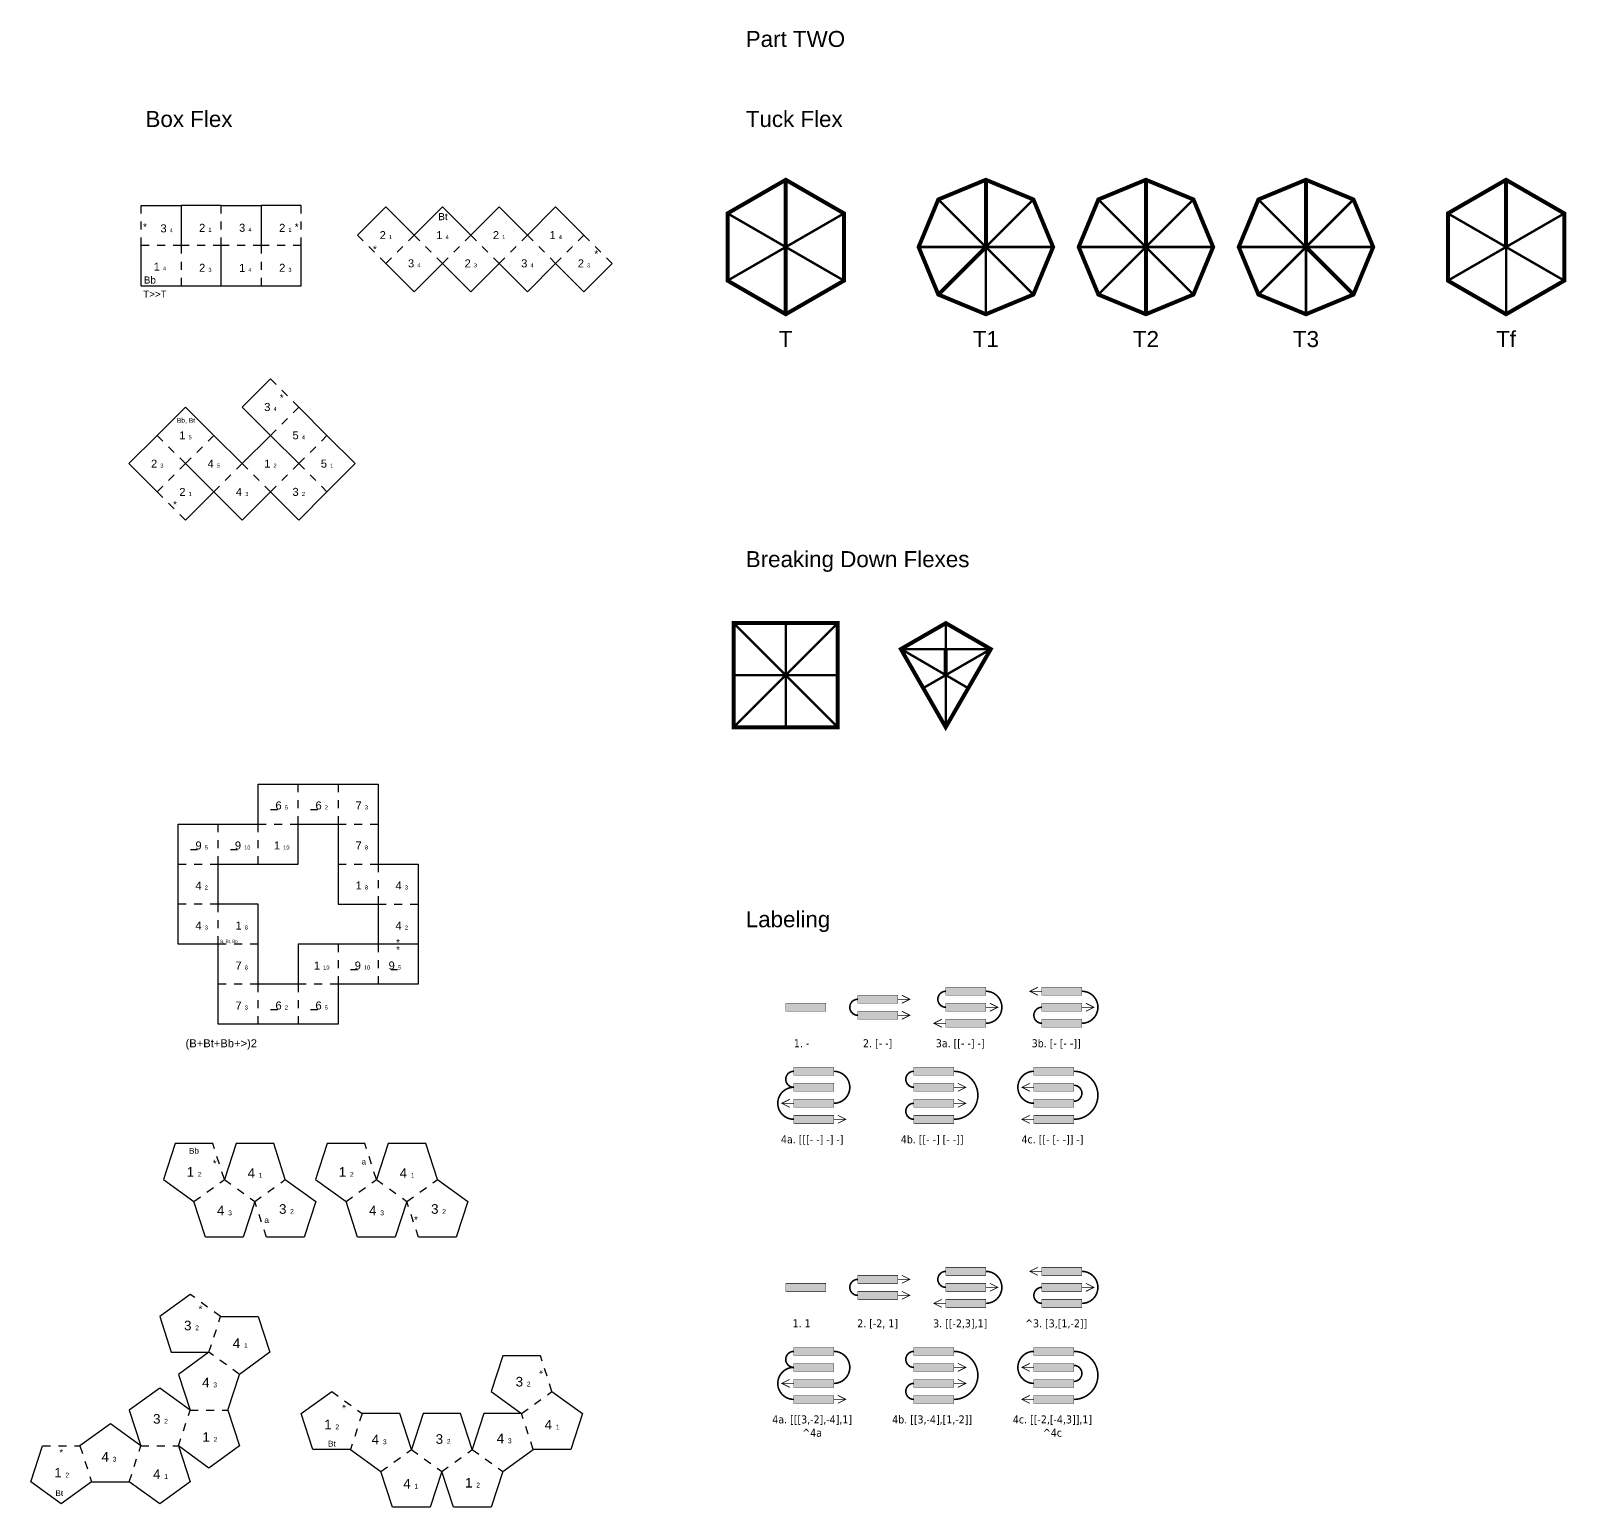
# Model space of a CAD drawing. Header units: inches. Extents: x 43.6 to 136.6, y -34.8 to 9.
# Drawn here: x 66.57 to 85.75, y -9.75 to 8.7 of the extents above; entities that cross this region are included whole.
import ezdxf
from ezdxf.enums import TextEntityAlignment as Align

# ---------------------------------------------------------------- set-up
doc = ezdxf.new("R2010")
doc.units = ezdxf.units.IN
doc.header["$LTSCALE"] = 0.15
doc.header["$MEASUREMENT"] = 0
doc.linetypes.add('DASHED', pattern=[0.75, 0.5, -0.25])
for name, color, linetype in [('cut', 7, 'Continuous'), ('cut-thick', 7, 'Continuous'), ('face-1', 151, 'Continuous'), ('face-2', 91, 'Continuous'), ('face-3', 11, 'Continuous'), ('face-4', 191, 'Continuous'), ('face-5', 51, 'Continuous'), ('fold', 252, 'DASHED'), ('numbers', 7, 'Continuous'), ('star', 7, 'Continuous'), ('z-leaf', 14, 'Continuous'), ('z-pats', 251, 'Continuous')]:
    doc.layers.add(name, color=color, linetype=linetype)
doc.styles.add('Arial', font='ARIAL.TTF')
doc.styles.add('labels', font='')
doc.styles.get('labels').set_extended_font_data('Tahoma')

msp = doc.modelspace()

# ---------------------------------------------------------------- linework, layer by layer
for p, q in [((69.563384, -1.029964), (69.647277, -1.029964)), ((70.063384, -1.029964), (70.147277, -1.029964)), ((68.563384, -1.529964), (68.647277, -1.529964)), ((69.063384, -1.529964), (69.147277, -1.529964)), ((70.563384, -3.029964), (70.647277, -3.029964)), ((71.063384, -3.029964), (71.147277, -3.029964)), ((69.563384, -3.529964), (69.647277, -3.529964)), ((70.063384, -3.529964), (70.147277, -3.529964))]:
    msp.add_line(p, q)
at = {"color": 12, "const_width": 0.05}
for points in [[(76, 6.84), (76, 5.16)], [(78.5, 6.84), (78.5, 6), (77.90603, 5.40603)], [(80.5, 6.84), (80.5, 5.16)], [(82.5, 6.84), (82.5, 6), (83.09397, 5.40603)], [(85, 6.84), (85, 6)]]:
    msp.add_lwpolyline(points, dxfattribs=at)
at = {"const_width": 0.005}
for points in [[(78, -3.25), (78, -3.35), (78.5, -3.35), (78.5, -3.25)], [(79.2, -3.25), (79.2, -3.35), (79.7, -3.35), (79.7, -3.25)], [(76, -3.45), (76, -3.55), (76.5, -3.55), (76.5, -3.45)], [(76.9, -3.35), (76.9, -3.45), (77.4, -3.45), (77.4, -3.35)], [(78, -3.45), (78, -3.55), (78.5, -3.55), (78.5, -3.45)], [(79.2, -3.45), (79.2, -3.55), (79.7, -3.55), (79.7, -3.45)], [(76.9, -3.55), (76.9, -3.65), (77.4, -3.65), (77.4, -3.55)], [(78, -3.65), (78, -3.75), (78.5, -3.75), (78.5, -3.65)], [(79.2, -3.65), (79.2, -3.75), (79.7, -3.75), (79.7, -3.65)], [(76.1, -4.25), (76.1, -4.35), (76.6, -4.35), (76.6, -4.25)], [(77.6, -4.25), (77.6, -4.35), (78.1, -4.35), (78.1, -4.25)], [(79.1, -4.25), (79.1, -4.35), (79.6, -4.35), (79.6, -4.25)], [(76.1, -4.45), (76.1, -4.55), (76.6, -4.55), (76.6, -4.45)], [(77.6, -4.45), (77.6, -4.55), (78.1, -4.55), (78.1, -4.45)], [(79.1, -4.45), (79.1, -4.55), (79.6, -4.55), (79.6, -4.45)], [(76.1, -4.65), (76.1, -4.75), (76.6, -4.75), (76.6, -4.65)], [(77.6, -4.65), (77.6, -4.75), (78.1, -4.75), (78.1, -4.65)], [(79.1, -4.65), (79.1, -4.75), (79.6, -4.75), (79.6, -4.65)], [(76.1, -4.85), (76.1, -4.95), (76.6, -4.95), (76.6, -4.85)], [(77.6, -4.85), (77.6, -4.95), (78.1, -4.95), (78.1, -4.85)], [(79.1, -4.85), (79.1, -4.95), (79.6, -4.95), (79.6, -4.85)], [(76.9, -6.85), (76.9, -6.95), (77.4, -6.95), (77.4, -6.85)], [(78, -6.75), (78, -6.85), (78.5, -6.85), (78.5, -6.75)], [(79.2, -6.75), (79.2, -6.85), (79.7, -6.85), (79.7, -6.75)], [(76, -6.95), (76, -7.05), (76.5, -7.05), (76.5, -6.95)], [(76.9, -7.05), (76.9, -7.15), (77.4, -7.15), (77.4, -7.05)], [(78, -6.95), (78, -7.05), (78.5, -7.05), (78.5, -6.95)], [(79.2, -6.95), (79.2, -7.05), (79.7, -7.05), (79.7, -6.95)], [(78, -7.15), (78, -7.25), (78.5, -7.25), (78.5, -7.15)], [(79.2, -7.15), (79.2, -7.25), (79.7, -7.25), (79.7, -7.15)], [(76.1, -7.75), (76.1, -7.85), (76.6, -7.85), (76.6, -7.75)], [(77.6, -7.75), (77.6, -7.85), (78.1, -7.85), (78.1, -7.75)], [(79.1, -7.75), (79.1, -7.85), (79.6, -7.85), (79.6, -7.75)], [(76.1, -7.95), (76.1, -8.05), (76.6, -8.05), (76.6, -7.95)], [(77.6, -7.95), (77.6, -8.05), (78.1, -8.05), (78.1, -7.95)], [(79.1, -7.95), (79.1, -8.05), (79.6, -8.05), (79.6, -7.95)], [(76.1, -8.15), (76.1, -8.25), (76.6, -8.25), (76.6, -8.15)], [(77.6, -8.15), (77.6, -8.25), (78.1, -8.25), (78.1, -8.15)], [(79.1, -8.15), (79.1, -8.25), (79.6, -8.25), (79.6, -8.15)], [(76.1, -8.35), (76.1, -8.45), (76.6, -8.45), (76.6, -8.35)], [(77.6, -8.35), (77.6, -8.45), (78.1, -8.45), (78.1, -8.35)], [(79.1, -8.35), (79.1, -8.45), (79.6, -8.45), (79.6, -8.35)]]:
    msp.add_lwpolyline(points, close=True, dxfattribs=at)
at = {"layer": 'cut'}
for p, q in [((67.944936, 6.516936), (68.444936, 6.516936)), ((68.444936, 6.516936), (68.444936, 6.016936)), ((68.944936, 6.516936), (68.444936, 6.516936)), ((68.944936, 6.516936), (69.444936, 6.516936)), ((69.444936, 6.516936), (69.444936, 6.016936)), ((69.944936, 6.516936), (69.444936, 6.516936)), ((71.003537, 6.502098), (70.649984, 6.148545)), ((71.357091, 6.148545), (71.003537, 6.502098)), ((71.357091, 6.148545), (71.710644, 6.502098)), ((71.710644, 6.502098), (72.064198, 6.148545)), ((72.064198, 6.148545), (72.417751, 6.502098)), ((72.417751, 6.502098), (72.771304, 6.148545)), ((72.771304, 6.148545), (73.124858, 6.502098)), ((73.124858, 6.502098), (73.478411, 6.148545)), ((67.944936, 5.516936), (67.944936, 6.016936)), ((68.944936, 5.516936), (68.944936, 6.016936)), ((69.944936, 5.516936), (69.944936, 6.016936)), ((71.003537, 5.794991), (71.357091, 5.441438)), ((71.357091, 5.441438), (71.710644, 5.794991)), ((71.710644, 5.794991), (72.064198, 5.441438)), ((72.064198, 5.441438), (72.417751, 5.794991)), ((72.417751, 5.794991), (72.771304, 5.441438)), ((72.771304, 5.441438), (73.124858, 5.794991)), ((73.124858, 5.794991), (73.478411, 5.441438)), ((73.478411, 5.441438), (73.831964, 5.794991)), ((67.944936, 5.516936), (68.444936, 5.516936)), ((68.444936, 5.516936), (68.944936, 5.516936)), ((68.944936, 5.516936), (69.444936, 5.516936)), ((69.444936, 5.516936), (69.944936, 5.516936)), ((69.207107, 4), (69.56066, 4.353553)), ((68.5, 4), (68.146447, 3.646447)), ((68.853553, 3.646447), (68.5, 4)), ((69.56066, 3.646447), (69.207107, 4)), ((70.267767, 3.646447), (69.914214, 4)), ((67.792893, 3.292893), (68.146447, 3.646447)), ((68.853553, 3.646447), (69.207107, 3.292893)), ((69.207107, 3.292893), (69.56066, 3.646447)), ((69.56066, 3.646447), (69.914214, 3.292893)), ((70.267767, 3.646447), (70.62132, 3.292893)), ((68.146447, 2.93934), (67.792893, 3.292893)), ((68.853553, 2.93934), (68.5, 3.292893)), ((70.62132, 3.292893), (70.267767, 2.93934)), ((68.5, 2.585786), (68.853553, 2.93934)), ((68.853553, 2.93934), (69.207107, 2.585786)), ((69.207107, 2.585786), (69.56066, 2.93934)), ((69.56066, 2.93934), (69.914214, 2.585786)), ((69.914214, 2.585786), (70.267767, 2.93934)), ((69.40668, -1.210672), (69.40668, -0.710672)), ((69.40668, -0.710672), (69.90668, -0.710672)), ((69.90668, -0.710672), (70.40668, -0.710672)), ((70.40668, -0.710672), (70.90668, -0.710672)), ((70.90668, -0.710672), (70.90668, -1.210672)), ((68.40668, -1.710672), (68.40668, -1.210672)), ((68.40668, -1.210672), (68.90668, -1.210672)), ((68.90668, -1.210672), (69.40668, -1.210672)), ((69.90668, -1.710672), (69.90668, -1.210672)), ((69.90668, -1.210672), (70.40668, -1.210672)), ((70.40668, -1.210672), (70.40668, -1.710672)), ((70.90668, -1.210672), (70.90668, -1.710672)), ((68.40668, -2.210672), (68.40668, -1.710672)), ((68.90668, -2.210672), (68.90668, -1.710672)), ((68.90668, -1.710672), (69.40668, -1.710672)), ((69.40668, -1.710672), (69.90668, -1.710672)), ((70.40668, -1.710672), (70.40668, -2.210672)), ((70.90668, -1.710672), (71.40668, -1.710672)), ((71.40668, -1.710672), (71.40668, -2.210672)), ((68.40668, -2.710672), (68.40668, -2.210672)), ((69.40668, -2.210672), (68.90668, -2.210672)), ((69.40668, -2.710672), (69.40668, -2.210672)), ((70.40668, -2.210672), (70.90668, -2.210672)), ((70.90668, -2.210672), (70.90668, -2.710672)), ((71.40668, -2.210672), (71.40668, -2.710672)), ((68.90668, -2.710672), (68.40668, -2.710672)), ((68.90668, -3.210672), (68.90668, -2.710672)), ((69.40668, -3.210672), (69.40668, -2.710672)), ((70.40668, -2.710672), (69.90668, -2.710672)), ((69.90668, -2.710672), (69.90668, -3.210672)), ((70.90668, -2.710672), (70.40668, -2.710672)), ((71.40668, -2.710672), (70.90668, -2.710672)), ((71.40668, -2.710672), (71.40668, -3.210672)), ((68.90668, -3.710672), (68.90668, -3.210672)), ((69.90668, -3.210672), (69.40668, -3.210672)), ((70.90668, -3.210672), (70.40668, -3.210672)), ((70.40668, -3.210672), (70.40668, -3.710672)), ((71.40668, -3.210672), (70.90668, -3.210672)), ((69.40668, -3.710672), (68.90668, -3.710672)), ((69.90668, -3.710672), (69.40668, -3.710672)), ((70.40668, -3.710672), (69.90668, -3.710672)), ((68.370338, -5.204057), (68.225029, -5.651271)), ((68.840566, -5.204057), (68.370338, -5.204057)), ((69.131183, -5.204057), (68.985874, -5.651271)), ((69.601411, -5.204057), (69.131183, -5.204057)), ((69.746719, -5.651271), (69.601411, -5.204057)), ((70.270338, -5.204057), (70.125029, -5.651271)), ((70.740566, -5.204057), (70.270338, -5.204057)), ((71.031183, -5.204057), (70.885874, -5.651271)), ((71.501411, -5.204057), (71.031183, -5.204057)), ((71.646719, -5.651271), (71.501411, -5.204057)), ((68.225029, -5.651271), (68.605452, -5.927664)), ((69.746719, -5.651271), (70.127142, -5.927664)), ((70.125029, -5.651271), (70.505452, -5.927664)), ((71.646719, -5.651271), (72.027142, -5.927664)), ((68.75076, -6.374878), (68.605452, -5.927664)), ((69.366297, -5.927664), (69.220988, -6.374878)), ((70.127142, -5.927664), (69.981834, -6.374878)), ((70.65076, -6.374878), (70.505452, -5.927664)), ((71.266297, -5.927664), (71.120988, -6.374878)), ((72.027142, -5.927664), (71.881834, -6.374878)), ((69.220988, -6.374878), (68.75076, -6.374878)), ((69.981834, -6.374878), (69.511605, -6.374878)), ((71.120988, -6.374878), (70.65076, -6.374878)), ((71.881834, -6.374878), (71.411605, -6.374878)), ((68.557635, -7.087307), (68.177212, -7.3637)), ((68.177212, -7.3637), (68.322521, -7.810914)), ((68.938057, -7.3637), (69.408285, -7.3637)), ((69.408285, -7.3637), (69.553594, -7.810914)), ((68.322521, -7.810914), (68.792749, -7.810914)), ((68.792749, -7.810914), (68.412326, -8.087307)), ((69.553594, -7.810914), (69.173171, -8.087307)), ((72.463352, -7.853862), (72.318044, -8.301077)), ((72.933581, -7.853863), (72.463352, -7.853862)), ((68.412326, -8.087307), (68.557635, -8.53452)), ((69.027863, -8.53452), (69.173171, -8.087307)), ((68.177212, -8.258127), (67.796789, -8.53452)), ((68.557635, -8.53452), (68.177212, -8.258127)), ((69.945702, -8.577469), (70.326126, -8.301076)), ((72.318044, -8.301077), (72.698466, -8.57747)), ((73.078889, -8.301076), (73.459311, -8.577469)), ((67.796789, -8.53452), (67.942098, -8.981734)), ((69.027863, -8.53452), (69.173171, -8.981734)), ((70.091011, -9.024683), (69.945702, -8.577469)), ((71.176776, -8.577469), (70.706548, -8.577469)), ((71.322085, -9.024683), (71.176776, -8.577469)), ((71.467393, -8.577469), (71.322085, -9.024683)), ((71.937621, -8.577469), (71.467393, -8.577469)), ((72.08293, -9.024683), (71.937621, -8.577469)), ((72.228238, -8.577469), (72.08293, -9.024683)), ((72.698466, -8.57747), (72.228238, -8.577469)), ((73.459311, -8.577469), (73.314003, -9.024683)), ((67.561675, -8.705341), (67.181253, -8.981734)), ((67.942098, -8.981734), (67.561675, -8.705341)), ((66.565716, -9.428948), (66.711025, -8.981734)), ((68.412326, -8.981734), (68.557635, -9.428948)), ((68.792749, -9.258127), (68.412326, -8.981734)), ((69.173171, -8.981734), (68.792749, -9.258127)), ((70.561239, -9.024683), (70.091011, -9.024683)), ((70.561239, -9.024683), (70.941661, -9.301076)), ((72.463353, -9.301076), (72.843774, -9.024683)), ((73.314003, -9.024683), (72.843774, -9.024683)), ((71.08697, -9.74829), (70.941661, -9.301076)), ((71.702507, -9.301076), (71.557199, -9.74829)), ((71.847816, -9.74829), (71.702507, -9.301076)), ((72.463353, -9.301076), (72.318043, -9.748289)), ((66.946139, -9.705341), (66.565716, -9.428948)), ((67.326561, -9.428948), (66.946139, -9.705341)), ((67.326561, -9.428948), (67.796789, -9.428948)), ((68.177212, -9.705341), (67.796789, -9.428948)), ((68.557635, -9.428948), (68.177212, -9.705341)), ((71.557199, -9.74829), (71.08697, -9.74829)), ((72.318043, -9.748289), (71.847816, -9.74829))]:
    msp.add_line(p, q, dxfattribs=at)
at = {"layer": 'cut-thick', "const_width": 0.05}
for points in [[(75.272539, 5.58), (75.272539, 6.42), (76, 6.84), (76.727462, 6.42), (76.727462, 5.58), (76, 5.16)], [(79.09397, 6.59397), (78.5, 6.84), (77.90603, 6.59397), (77.66, 6), (77.90603, 5.40603), (78.5, 5.16), (79.09397, 5.40603), (79.34, 6)], [(81.09397, 6.59397), (80.5, 6.84), (79.90603, 6.59397), (79.66, 6), (79.90603, 5.40603), (80.5, 5.16), (81.09397, 5.40603), (81.34, 6)], [(83.09397, 6.59397), (82.5, 6.84), (81.90603, 6.59397), (81.66, 6), (81.90603, 5.40603), (82.5, 5.16), (83.09397, 5.40603), (83.34, 6)], [(84.272539, 5.58), (84.272539, 6.42), (85, 6.84), (85.727462, 6.42), (85.727462, 5.58), (85, 5.16)], [(75.35, 1.3), (76.65, 1.3), (76.65, 0), (75.35, 0)], [(78, 1.3), (78.561756, 0.97567), (77.998169, 0), (77.438244, 0.97567)]]:
    msp.add_lwpolyline(points, close=True, dxfattribs=at)
msp.add_lwpolyline([(78, 0.97567), (77.999391, 0.650988)], dxfattribs=at)
at = {"layer": 'face-1'}
for points in [[(78, -3.3), (78, -3.25), (78.5, -3.3), (78.5, -3.25)], [(79.2, -3.25), (79.2, -3.3), (79.7, -3.25), (79.7, -3.3)], [(76, -3.5), (76, -3.45), (76.5, -3.5), (76.5, -3.45)], [(76.9, -3.4), (76.9, -3.35), (77.4, -3.4), (77.4, -3.35)], [(76.1, -4.3), (76.1, -4.25), (76.6, -4.3), (76.6, -4.25)], [(77.6, -4.3), (77.6, -4.25), (78.1, -4.3), (78.1, -4.25)], [(79.1, -4.3), (79.1, -4.25), (79.6, -4.3), (79.6, -4.25)]]:
    msp.add_solid(points, dxfattribs=at)
at = {"layer": 'face-2'}
for points in [[(76, -3.55), (76, -3.5), (76.5, -3.55), (76.5, -3.5)], [(76.9, -3.65), (76.9, -3.6), (77.4, -3.65), (77.4, -3.6)], [(78, -3.75), (78, -3.7), (78.5, -3.75), (78.5, -3.7)], [(79.2, -3.7), (79.2, -3.75), (79.7, -3.7), (79.7, -3.75)], [(76.1, -4.95), (76.1, -4.9), (76.6, -4.95), (76.6, -4.9)], [(77.6, -4.95), (77.6, -4.9), (78.1, -4.95), (78.1, -4.9)], [(79.1, -4.95), (79.1, -4.9), (79.6, -4.95), (79.6, -4.9)]]:
    msp.add_solid(points, dxfattribs=at)
at = {"layer": 'face-3'}
for points in [[(76.9, -3.45), (76.9, -3.4), (77.4, -3.45), (77.4, -3.4)], [(79.2, -3.3), (79.2, -3.35), (79.7, -3.3), (79.7, -3.35)], [(79.2, -3.45), (79.2, -3.5), (79.7, -3.45), (79.7, -3.5)], [(76.9, -3.6), (76.9, -3.55), (77.4, -3.6), (77.4, -3.55)], [(78, -3.55), (78, -3.5), (78.5, -3.55), (78.5, -3.5)], [(78, -3.7), (78, -3.65), (78.5, -3.7), (78.5, -3.65)], [(77.6, -4.55), (77.6, -4.5), (78.1, -4.55), (78.1, -4.5)], [(76.1, -4.75), (76.1, -4.7), (76.6, -4.75), (76.6, -4.7)], [(77.6, -4.7), (77.6, -4.65), (78.1, -4.7), (78.1, -4.65)], [(79.1, -4.75), (79.1, -4.7), (79.6, -4.75), (79.6, -4.7)], [(76.1, -4.9), (76.1, -4.85), (76.6, -4.9), (76.6, -4.85)], [(79.1, -4.9), (79.1, -4.85), (79.6, -4.9), (79.6, -4.85)]]:
    msp.add_solid(points, dxfattribs=at)
at = {"layer": 'face-4'}
for points in [[(78, -3.35), (78, -3.3), (78.5, -3.35), (78.5, -3.3)], [(78, -3.5), (78, -3.45), (78.5, -3.5), (78.5, -3.45)], [(79.2, -3.5), (79.2, -3.55), (79.7, -3.5), (79.7, -3.55)], [(79.2, -3.65), (79.2, -3.7), (79.7, -3.65), (79.7, -3.7)], [(77.6, -4.35), (77.6, -4.3), (78.1, -4.35), (78.1, -4.3)], [(79.1, -4.35), (79.1, -4.3), (79.6, -4.35), (79.6, -4.3)], [(76.1, -4.55), (76.1, -4.5), (76.6, -4.55), (76.6, -4.5)], [(77.6, -4.5), (77.6, -4.45), (78.1, -4.5), (78.1, -4.45)], [(79.1, -4.5), (79.1, -4.45), (79.6, -4.5), (79.6, -4.45)], [(76.1, -4.7), (76.1, -4.65), (76.6, -4.7), (76.6, -4.65)]]:
    msp.add_solid(points, dxfattribs=at)
at = {"layer": 'face-5'}
for points in [[(76.1, -4.35), (76.1, -4.3), (76.6, -4.35), (76.6, -4.3)], [(76.1, -4.5), (76.1, -4.45), (76.6, -4.5), (76.6, -4.45)], [(79.1, -4.55), (79.1, -4.5), (79.6, -4.55), (79.6, -4.5)], [(77.6, -4.75), (77.6, -4.7), (78.1, -4.75), (78.1, -4.7)], [(79.1, -4.7), (79.1, -4.65), (79.6, -4.7), (79.6, -4.65)], [(77.6, -4.9), (77.6, -4.85), (78.1, -4.9), (78.1, -4.85)]]:
    msp.add_solid(points, dxfattribs=at)
at = {"layer": 'fold'}
for p, q in [((67.944936, 6.016936), (67.944936, 6.516936)), ((68.944936, 6.016936), (68.944936, 6.516936)), ((69.944936, 6.016936), (69.944936, 6.516936)), ((70.649984, 6.148545), (71.003537, 5.794991)), ((71.003537, 5.794991), (71.357091, 6.148545)), ((71.710644, 5.794991), (71.357091, 6.148545)), ((72.064198, 6.148545), (71.710644, 5.794991)), ((72.417751, 5.794991), (72.064198, 6.148545)), ((72.771304, 6.148545), (72.417751, 5.794991)), ((73.124858, 5.794991), (72.771304, 6.148545)), ((73.478411, 6.148545), (73.124858, 5.794991)), ((73.831964, 5.794991), (73.478411, 6.148545)), ((68.444936, 6.016936), (67.944936, 6.016936)), ((68.444936, 6.016936), (68.444936, 5.516936)), ((68.944936, 6.016936), (68.444936, 6.016936)), ((69.444936, 6.016936), (68.944936, 6.016936)), ((69.444936, 6.016936), (69.444936, 5.516936)), ((69.944936, 6.016936), (69.444936, 6.016936)), ((69.56066, 4.353553), (69.914214, 4)), ((69.914214, 4), (69.56066, 3.646447)), ((68.146447, 3.646447), (68.5, 3.292893)), ((68.5, 3.292893), (68.853553, 3.646447)), ((69.914214, 3.292893), (70.267767, 3.646447)), ((68.5, 3.292893), (68.146447, 2.93934)), ((69.207107, 3.292893), (68.853553, 2.93934)), ((69.56066, 2.93934), (69.207107, 3.292893)), ((69.914214, 3.292893), (69.56066, 2.93934)), ((70.267767, 2.93934), (69.914214, 3.292893)), ((68.146447, 2.93934), (68.5, 2.585786)), ((69.90668, -1.210672), (69.90668, -0.710672)), ((70.40668, -0.710672), (70.40668, -1.210672)), ((68.90668, -1.710672), (68.90668, -1.210672)), ((69.40668, -1.710672), (69.40668, -1.210672)), ((69.40668, -1.210672), (69.90668, -1.210672)), ((70.40668, -1.210672), (70.90668, -1.210672)), ((68.40668, -1.710672), (68.90668, -1.710672)), ((70.40668, -1.710672), (70.90668, -1.710672)), ((70.90668, -1.710672), (70.90668, -2.210672)), ((68.90668, -2.210672), (68.40668, -2.210672)), ((68.90668, -2.710672), (68.90668, -2.210672)), ((70.90668, -2.210672), (71.40668, -2.210672)), ((69.40668, -2.710672), (68.90668, -2.710672)), ((70.40668, -2.710672), (70.40668, -3.210672)), ((70.90668, -2.710672), (70.90668, -3.210672)), ((69.40668, -3.210672), (68.90668, -3.210672)), ((69.40668, -3.710672), (69.40668, -3.210672)), ((70.40668, -3.210672), (69.90668, -3.210672)), ((69.90668, -3.210672), (69.90668, -3.710672)), ((68.985874, -5.651271), (68.840566, -5.204057)), ((70.885874, -5.651271), (70.740566, -5.204057)), ((68.605452, -5.927664), (68.985874, -5.651271)), ((68.985874, -5.651271), (69.366297, -5.927664)), ((69.366297, -5.927664), (69.746719, -5.651271)), ((70.505452, -5.927664), (70.885874, -5.651271)), ((70.885874, -5.651271), (71.266297, -5.927664)), ((71.266297, -5.927664), (71.646719, -5.651271)), ((69.511605, -6.374878), (69.366297, -5.927664)), ((71.411605, -6.374878), (71.266297, -5.927664)), ((68.938057, -7.3637), (68.557635, -7.087307)), ((68.792749, -7.810914), (68.938057, -7.3637)), ((69.173171, -8.087307), (68.792749, -7.810914)), ((73.078889, -8.301076), (72.933581, -7.853863)), ((70.326126, -8.301076), (70.706548, -8.577469)), ((72.698466, -8.57747), (73.078889, -8.301076)), ((68.412326, -8.981734), (68.557635, -8.53452)), ((68.557635, -8.53452), (69.027863, -8.53452)), ((70.706548, -8.577469), (70.561239, -9.024683)), ((72.843774, -9.024683), (72.698466, -8.57747)), ((66.711025, -8.981734), (67.181253, -8.981734)), ((67.181253, -8.981734), (67.326561, -9.428948)), ((67.796789, -9.428948), (67.942098, -8.981734)), ((67.942098, -8.981734), (68.412326, -8.981734)), ((70.941661, -9.301076), (71.322085, -9.024683)), ((71.322085, -9.024683), (71.702507, -9.301076)), ((71.702507, -9.301076), (72.08293, -9.024683)), ((72.08293, -9.024683), (72.463353, -9.301076))]:
    msp.add_line(p, q, dxfattribs=at)
at = {"layer": 'fold', "const_width": 0.03}
for points in [[(76, 6.84), (76, 5.16)], [(78.5, 6.84), (78.5, 5.16)], [(80.5, 6.84), (80.5, 5.16)], [(82.5, 6.84), (82.5, 5.16)], [(85, 6.84), (85, 5.16)], [(77.90603, 5.40603), (79.09397, 6.59397)], [(77.90603, 6.59397), (79.09397, 5.40603)], [(79.90603, 5.40603), (81.09397, 6.59397)], [(79.90603, 6.59397), (81.09397, 5.40603)], [(81.90603, 5.40603), (83.09397, 6.59397)], [(81.90603, 6.59397), (83.09397, 5.40603)], [(75.272539, 5.58), (76.727462, 6.42)], [(76.727462, 5.58), (75.272539, 6.42)], [(84.272539, 5.58), (85.727462, 6.42)], [(85.727462, 5.58), (84.272539, 6.42)], [(77.66, 6), (79.34, 6)], [(79.66, 6), (81.34, 6)], [(81.66, 6), (83.34, 6)], [(75.35, 1.3), (76.65, 0)], [(76.65, 1.3), (75.35, 0)], [(76, 1.3), (76, 0)], [(78, 1.3), (78, 0.97567)], [(77.438244, 0.97567), (78.561756, 0.97567)], [(78.27905, 0.488124), (77.438248, 0.977778)], [(77.719122, 0.489174), (78.561756, 0.97567)], [(75.35, 0.65), (76.65, 0.65)], [(77.999391, 0.650988), (78, 0.002679)]]:
    msp.add_lwpolyline(points, dxfattribs=at)
at = {"layer": 'z-leaf'}
for points in [[(76.9, -6.9), (76.9, -6.85), (77.4, -6.9), (77.4, -6.85)], [(76.9, -6.95), (76.9, -6.9), (77.4, -6.95), (77.4, -6.9)], [(78, -6.8), (78, -6.75), (78.5, -6.8), (78.5, -6.75)], [(78, -6.85), (78, -6.8), (78.5, -6.85), (78.5, -6.8)], [(79.2, -6.75), (79.2, -6.8), (79.7, -6.75), (79.7, -6.8)], [(79.2, -6.8), (79.2, -6.85), (79.7, -6.8), (79.7, -6.85)], [(76, -7), (76, -6.95), (76.5, -7), (76.5, -6.95)], [(76, -7.05), (76, -7), (76.5, -7.05), (76.5, -7)], [(76.9, -7.1), (76.9, -7.05), (77.4, -7.1), (77.4, -7.05)], [(78, -7), (78, -6.95), (78.5, -7), (78.5, -6.95)], [(78, -7.05), (78, -7), (78.5, -7.05), (78.5, -7)], [(79.2, -6.95), (79.2, -7), (79.7, -6.95), (79.7, -7)], [(79.2, -7), (79.2, -7.05), (79.7, -7), (79.7, -7.05)], [(76.9, -7.15), (76.9, -7.1), (77.4, -7.15), (77.4, -7.1)], [(78, -7.2), (78, -7.15), (78.5, -7.2), (78.5, -7.15)], [(78, -7.25), (78, -7.2), (78.5, -7.25), (78.5, -7.2)], [(79.2, -7.15), (79.2, -7.2), (79.7, -7.15), (79.7, -7.2)], [(79.2, -7.2), (79.2, -7.25), (79.7, -7.2), (79.7, -7.25)], [(76.1, -7.8), (76.1, -7.75), (76.6, -7.8), (76.6, -7.75)], [(76.1, -7.85), (76.1, -7.8), (76.6, -7.85), (76.6, -7.8)], [(77.6, -7.8), (77.6, -7.75), (78.1, -7.8), (78.1, -7.75)], [(77.6, -7.85), (77.6, -7.8), (78.1, -7.85), (78.1, -7.8)], [(79.1, -7.8), (79.1, -7.75), (79.6, -7.8), (79.6, -7.75)], [(79.1, -7.85), (79.1, -7.8), (79.6, -7.85), (79.6, -7.8)], [(76.1, -8), (76.1, -7.95), (76.6, -8), (76.6, -7.95)], [(76.1, -8.05), (76.1, -8), (76.6, -8.05), (76.6, -8)], [(77.6, -8), (77.6, -7.95), (78.1, -8), (78.1, -7.95)], [(77.6, -8.05), (77.6, -8), (78.1, -8.05), (78.1, -8)], [(79.1, -8), (79.1, -7.95), (79.6, -8), (79.6, -7.95)], [(79.1, -8.05), (79.1, -8), (79.6, -8.05), (79.6, -8)], [(76.1, -8.2), (76.1, -8.15), (76.6, -8.2), (76.6, -8.15)], [(76.1, -8.25), (76.1, -8.2), (76.6, -8.25), (76.6, -8.2)], [(77.6, -8.2), (77.6, -8.15), (78.1, -8.2), (78.1, -8.15)], [(77.6, -8.25), (77.6, -8.2), (78.1, -8.25), (78.1, -8.2)], [(79.1, -8.2), (79.1, -8.15), (79.6, -8.2), (79.6, -8.15)], [(79.1, -8.25), (79.1, -8.2), (79.6, -8.25), (79.6, -8.2)], [(76.1, -8.4), (76.1, -8.35), (76.6, -8.4), (76.6, -8.35)], [(76.1, -8.45), (76.1, -8.4), (76.6, -8.45), (76.6, -8.4)], [(77.6, -8.4), (77.6, -8.35), (78.1, -8.4), (78.1, -8.35)], [(77.6, -8.45), (77.6, -8.4), (78.1, -8.45), (78.1, -8.4)], [(79.1, -8.4), (79.1, -8.35), (79.6, -8.4), (79.6, -8.35)], [(79.1, -8.45), (79.1, -8.4), (79.6, -8.45), (79.6, -8.4)]]:
    msp.add_solid(points, dxfattribs=at)
at = {"layer": 'z-pats', "const_width": 0.01}
for points in [[(79.15, -3.25), (79.15, -3.25), (79.05, -3.3), (79.15, -3.35)], [(77.4, -3.4), (77.55, -3.4)], [(77.45, -3.35), (77.45, -3.35), (77.55, -3.4), (77.45, -3.45)], [(78.55, -3.45), (78.55, -3.45), (78.65, -3.5), (78.55, -3.55)], [(79.2, -3.3), (79.05, -3.3)], [(79.75, -3.45), (79.75, -3.45), (79.85, -3.5), (79.75, -3.55)], [(77.4, -3.6), (77.55, -3.6)], [(77.45, -3.55), (77.45, -3.55), (77.55, -3.6), (77.45, -3.65)], [(77.95, -3.65), (77.95, -3.65), (77.85, -3.7), (77.95, -3.75)], [(78.5, -3.5), (78.65, -3.5)], [(79.7, -3.5), (79.85, -3.5)], [(78, -3.7), (77.85, -3.7)], [(78.1, -4.5), (78.25, -4.5)], [(78.15, -4.45), (78.15, -4.45), (78.25, -4.5), (78.15, -4.55)], [(79.05, -4.45), (79.05, -4.45), (78.95, -4.5), (79.05, -4.55)], [(79.1, -4.5), (78.95, -4.5)], [(76.05, -4.65), (76.05, -4.65), (75.95, -4.7), (76.05, -4.75)], [(76.1, -4.7), (75.95, -4.7)], [(78.1, -4.7), (78.25, -4.7)], [(78.15, -4.65), (78.15, -4.65), (78.25, -4.7), (78.15, -4.75)], [(76.6, -4.9), (76.75, -4.9)], [(76.65, -4.85), (76.65, -4.85), (76.75, -4.9), (76.65, -4.95)], [(79.05, -4.85), (79.05, -4.85), (78.95, -4.9), (79.05, -4.95)], [(79.1, -4.9), (78.95, -4.9)], [(77.4, -6.9), (77.55, -6.9)], [(77.45, -6.85), (77.45, -6.85), (77.55, -6.9), (77.45, -6.95)], [(79.15, -6.75), (79.15, -6.75), (79.05, -6.8), (79.15, -6.85)], [(79.2, -6.8), (79.05, -6.8)], [(77.4, -7.1), (77.55, -7.1)], [(77.45, -7.05), (77.45, -7.05), (77.55, -7.1), (77.45, -7.15)], [(78.5, -7), (78.65, -7)], [(78.55, -6.95), (78.55, -6.95), (78.65, -7), (78.55, -7.05)], [(79.7, -7), (79.85, -7)], [(79.75, -6.95), (79.75, -6.95), (79.85, -7), (79.75, -7.05)], [(77.95, -7.15), (77.95, -7.15), (77.85, -7.2), (77.95, -7.25)], [(78, -7.2), (77.85, -7.2)], [(78.1, -8), (78.25, -8)], [(78.15, -7.95), (78.15, -7.95), (78.25, -8), (78.15, -8.05)], [(79.05, -7.95), (79.05, -7.95), (78.95, -8), (79.05, -8.05)], [(79.1, -8), (78.95, -8)], [(76.05, -8.15), (76.05, -8.15), (75.95, -8.2), (76.05, -8.25)], [(76.1, -8.2), (75.95, -8.2)], [(78.1, -8.2), (78.25, -8.2)], [(78.15, -8.15), (78.15, -8.15), (78.25, -8.2), (78.15, -8.25)], [(76.6, -8.4), (76.75, -8.4)], [(76.65, -8.35), (76.65, -8.35), (76.75, -8.4), (76.65, -8.45)], [(79.05, -8.35), (79.05, -8.35), (78.95, -8.4), (79.05, -8.45)], [(79.1, -8.4), (78.95, -8.4)]]:
    msp.add_lwpolyline(points, dxfattribs=at)
at = {"layer": 'z-pats', "const_width": 0.02}
for points in [[(76.9, -3.4, 1), (76.9, -3.6, -0.205258)], [(78, -3.3, 1), (78, -3.5, -0.205258)], [(78.5, -3.3, -1), (78.5, -3.7, 0.205258)], [(79.7, -3.7, 1), (79.7, -3.3, -0.205258)], [(79.2, -3.7, -1), (79.2, -3.5, 0.205258)], [(76.1, -4.3, 1), (76.1, -4.5, -0.205258)], [(76.6, -4.3, -1), (76.6, -4.7, 0.205258)], [(77.6, -4.3, 1), (77.6, -4.5, -0.205258)], [(78.1, -4.3, -1), (78.1, -4.9, 0.205258)], [(79.1, -4.3, 1), (79.1, -4.7, -0.205258)], [(79.6, -4.3, -1), (79.6, -4.9, 0.205258)], [(76.1, -4.5, 1), (76.1, -4.9, -0.205258)], [(79.6, -4.475, -1), (79.6, -4.675, 0.205258)], [(77.6, -4.7, 1), (77.6, -4.9, -0.205258)], [(76.9, -6.9, 1), (76.9, -7.1, -0.205258)], [(78, -6.8, 1), (78, -7, -0.205258)], [(78.5, -6.8, -1), (78.5, -7.2, 0.205258)], [(79.7, -7.2, 1), (79.7, -6.8, -0.205258)], [(79.2, -7.2, -1), (79.2, -7, 0.205258)], [(76.1, -7.8, 1), (76.1, -8, -0.205258)], [(76.6, -7.8, -1), (76.6, -8.2, 0.205258)], [(77.6, -7.8, 1), (77.6, -8, -0.205258)], [(78.1, -7.8, -1), (78.1, -8.4, 0.205258)], [(79.1, -7.8, 1), (79.1, -8.2, -0.205258)], [(79.6, -7.8, -1), (79.6, -8.4, 0.205258)], [(76.1, -8, 1), (76.1, -8.4, -0.205258)], [(79.6, -7.975, -1), (79.6, -8.175, 0.205258)], [(77.6, -8.2, 1), (77.6, -8.4, -0.205258)]]:
    msp.add_lwpolyline(points, format="xyb", dxfattribs=at)

# ---------------------------------------------------------------- texts
at = {"style": 'Arial'}
for s, height, p in [('Part TWO', 0.2, (75.5, 8.5)), ('Box Flex', 0.2, (68, 7.5)), ('Tuck Flex', 0.2, (75.5, 7.5)), ('Bt', 0.088454, (71.658811, 6.335503)), ('Bb', 0.088454, (67.978708, 5.543319)), ('T>>T', 0.088454, (67.969879, 5.367763)), ('Bb, Bt', 0.06, (68.39167, 3.803806)), ('Breaking Down Flexes', 0.2, (75.5, 2)), ('Labeling', 0.2, (75.5, -2.5)), ('B, Bt, Bb', 0.04, (68.932705, -2.695858)), ('(B+Bt+Bb+>)2', 0.1, (68.5, -4)), ('Bb', 0.072327, (68.543736, -5.330243)), ('a', 0.072327, (70.700279, -5.46551)), ('a', 0.072327, (69.485356, -6.195272)), ('Bt', 0.072327, (70.281214, -8.989057)), ('Bt', 0.072327, (66.875124, -9.606725))]:
    msp.add_text(s, height=height, dxfattribs=at).set_placement(p)
for s, height, style, p in [('T', 0.2, 'Arial', (76, 4.75)), ('T1', 0.2, 'Arial', (78.5, 4.75)), ('T2', 0.2, 'Arial', (80.5, 4.75)), ('T3', 0.2, 'Arial', (82.5, 4.75)), ('Tf', 0.2, 'Arial', (84.999994, 4.75)), ('1. -', 0.1, 'labels', (76.197433, -4)), ('2. [- -]', 0.1, 'labels', (77.14774, -4)), ('3a. [[- -] -]', 0.1, 'labels', (78.179975, -4)), ('3b. [- [- -]]', 0.1, 'labels', (79.379004, -4)), ('4a. [[[- -] -] -]', 0.1, 'labels', (76.330283, -5.2)), ('4b. [[- -] [- -]]', 0.1, 'labels', (77.829313, -5.2)), ('4c. [[- [- -]] -]', 0.1, 'labels', (79.332443, -5.2)), ('1. 1', 0.1, 'labels', (76.197429, -7.5)), ('2. [-2, 1]', 0.1, 'labels', (77.147716, -7.5)), ('3. [[-2,3],1]', 0.1, 'labels', (78.179702, -7.5)), ('^ 3. [3,[1,-2]]', 0.1, 'labels', (79.37875, -7.5)), ('4a. [[[3,-2],-4],1]', 0.1, 'labels', (76.329917, -8.7)), ('4b. [[3,-4],[1,-2]]', 0.1, 'labels', (77.828964, -8.7)), ('4c. [[-2,[-4,3]],1]', 0.1, 'labels', (79.33212, -8.7)), ('^ 4a', 0.1, 'labels', (76.329917, -8.866667)), ('^ 4c', 0.1, 'labels', (79.33212, -8.866667))]:
    msp.add_text(s, height=height, dxfattribs=dict(style=style)).set_placement(p, align=Align.CENTER)
at = {"layer": 'numbers', "char_height": 0.1, "width": 2.64939, "attachment_point": 5, "style": 'Arial'}
for s, insert in [('3 \\H0.5x;4', (68.264169, 6.232319)), ('2 \\H0.5x;1', (68.746861, 6.239737)), ('3 \\H0.5x;4', (69.246861, 6.239737)), ('2 \\H0.5x;1', (69.746861, 6.239737)), ('2 \\H0.5x;1', (71.003537, 6.148545)), ('1 \\H0.5x;4', (71.710644, 6.148545)), ('2 \\H0.5x;1', (72.417751, 6.148545)), ('1 \\H0.5x;4', (73.124858, 6.148545)), ('1 \\H0.5x;4', (68.1801, 5.754573)), ('2 \\H0.5x;3', (68.746861, 5.739737)), ('1 \\H0.5x;4', (69.246861, 5.739737)), ('2 \\H0.5x;3', (69.746861, 5.739737)), ('3 \\H0.5x;4', (71.357091, 5.794991)), ('2 \\H0.5x;3', (72.064198, 5.794991)), ('3 \\H0.5x;4', (72.771304, 5.794991)), ('2 \\H0.5x;3', (73.478411, 5.794991)), ('3 \\H0.5x;4', (69.56066, 4)), ('1 \\H0.5x;5', (68.5, 3.646447)), ('5 \\H0.5x;4', (69.914214, 3.646447)), ('2 \\H0.5x;3', (68.146447, 3.292893)), ('4 \\H0.5x;5', (68.853553, 3.292893)), ('1 \\H0.5x;2', (69.56066, 3.292893)), ('5 \\H0.5x;1', (70.267767, 3.292893)), ('2 \\H0.5x;1', (68.5, 2.93934)), ('4 \\H0.5x;3', (69.207107, 2.93934)), ('3 \\H0.5x;2', (69.914214, 2.93934)), ('6 \\H0.5x;5', (69.701623, -0.978649)), ('6 \\H0.5x;2', (70.201623, -0.978649)), ('7 \\H0.5x;3', (70.701623, -0.978649)), ('9 \\H0.5x;5', (68.701623, -1.478649)), ('9 \\H0.5x;10', (69.213607, -1.478649)), ('1 \\H0.5x;10', (69.701623, -1.478649)), ('7 \\H0.5x;8', (70.701623, -1.478649)), ('4 \\H0.5x;2', (68.701623, -1.978649)), ('1 \\H0.5x;8', (70.701623, -1.978649)), ('4 \\H0.5x;3', (71.201623, -1.978649)), ('4 \\H0.5x;3', (68.701623, -2.478649)), ('1 \\H0.5x;8', (69.201623, -2.478649)), ('4 \\H0.5x;2', (71.201623, -2.478649)), ('7 \\H0.5x;8', (69.201623, -2.978649)), ('1 \\H0.5x;10', (70.201623, -2.978649)), ('9 \\H0.5x;10', (70.710611, -2.978649)), ('9 \\H0.5x;5', (71.114733, -2.978649)), ('7 \\H0.5x;3', (69.201623, -3.478649)), ('6 \\H0.5x;2', (69.701623, -3.478649)), ('6 \\H0.5x;5', (70.201623, -3.478649))]:
    msp.add_mtext(s, dxfattribs=dict(at, insert=insert))
at = {"layer": 'numbers', "char_height": 0.12, "attachment_point": 5, "style": 'Arial'}
for s, insert in [('1 \\H0.5x;2', (68.607778, -5.557587)), ('4 \\H0.5x;1', (69.369184, -5.571103)), ('1 \\H0.5x;2', (70.507778, -5.557587)), ('4 \\H0.5x;1', (71.269184, -5.571103)), ('4 \\H0.5x;3', (68.986229, -6.03966)), ('3 \\H0.5x;2', (69.76115, -6.021639)), ('4 \\H0.5x;3', (70.886229, -6.03966)), ('3 \\H0.5x;2', (71.66115, -6.021639)), ('3 \\H0.5x;2', (68.574873, -7.47766)), ('4 \\H0.5x;1', (69.183097, -7.698423)), ('4 \\H0.5x;3', (68.800141, -8.189507)), ('3 \\H0.5x;2', (72.718083, -8.179797)), ('3 \\H0.5x;2', (68.187412, -8.644548)), ('1 \\H0.5x;2', (68.804647, -8.869816)), ('1 \\H0.5x;2', (70.325455, -8.713576)), ('4 \\H0.5x;1', (73.080385, -8.715903)), ('4 \\H0.5x;3', (70.919459, -8.900112)), ('3 \\H0.5x;2', (71.718741, -8.896086)), ('4 \\H0.5x;3', (72.481915, -8.888103)), ('4 \\H0.5x;3', (67.543146, -9.117611)), ('1 \\H0.5x;2', (66.952944, -9.315847)), ('4 \\H0.5x;1', (68.187412, -9.333868)), ('4 \\H0.5x;1', (71.313569, -9.453757)), ('1 \\H0.5x;2', (72.085685, -9.441133))]:
    msp.add_mtext(s, dxfattribs=dict(at, insert=insert))
at = {"layer": 'star', "style": 'Arial'}
for p in [(67.970538, 6.208012), (69.864664, 6.208012), (70.841708, 5.929625), (73.607977, 5.869541), (69.677709, 4.071736), (68.34459, 2.738617), (71.1317, -2.7355), (71.131678, -2.825123), (68.840972, -5.494559), (71.355064, -6.199181), (68.662884, -7.314531), (66.922335, -9.106272)]:
    msp.add_text('*', height=0.088454, dxfattribs=at).set_placement(p)
for p in [(72.88517, -8.099555), (70.423877, -8.526035)]:
    msp.add_text('*', height=0.088454, rotation=324, dxfattribs=at).set_placement(p)

doc.saveas('drawing.dxf')
